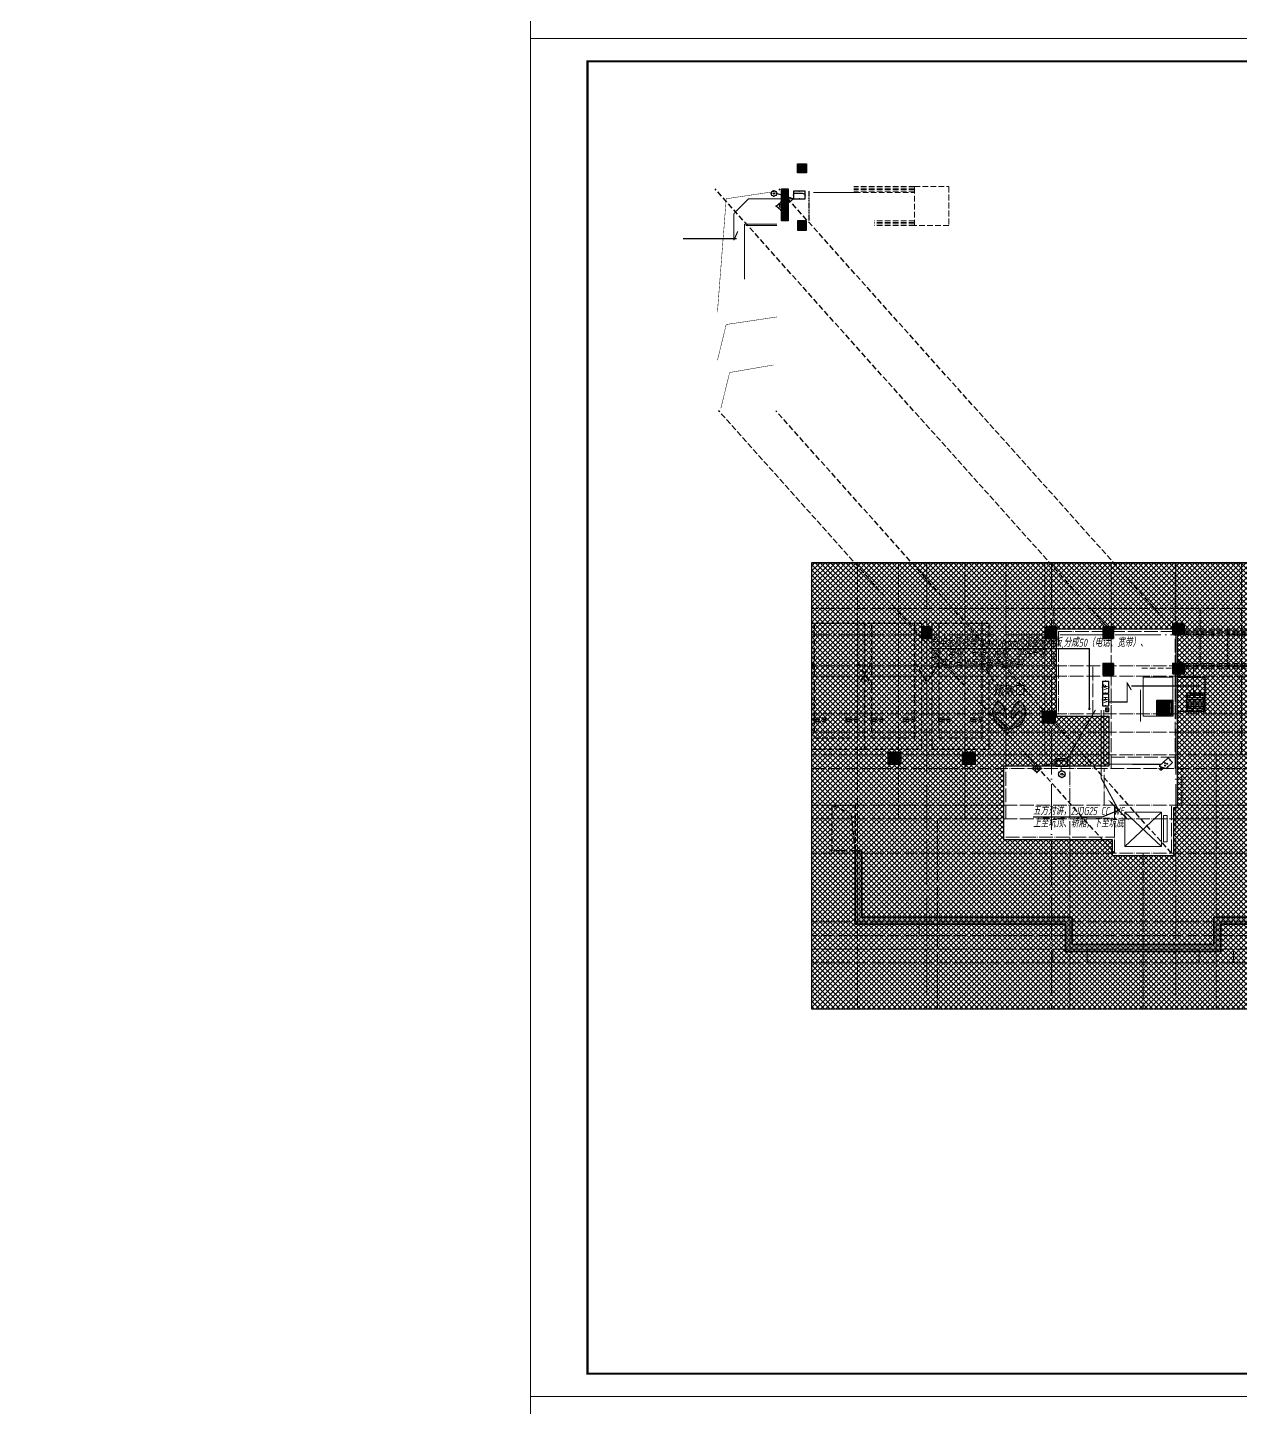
# Model space of a CAD drawing. Extents: x 2803505 to 5851001, y -1372902 to 24339.
# Drawn here: x 3220161 to 3273220, y -808529 to -748179 of the extents above; entities that cross this region are included whole.
import ezdxf
from ezdxf.enums import TextEntityAlignment as Align
from ezdxf.xclip import XClip

# ---------------------------------------------------------------- set-up
doc = ezdxf.new("R2010")
doc.units = 0
doc.header["$LTSCALE"] = 1000
doc.header["$MEASUREMENT"] = 0
doc.header["$XCLIPFRAME"] = 2
for name, pattern in [('#P_--_20B1_001_t3$0$DASH', [0.35, 0.25, -0.1]), ('__DASH', [0.35, 0.25, -0.1]), ('DASH', [0.35, 0.25, -0.1]), ('DOTE', [2.4200000000000004, 2, -0.2, 0.02, -0.2]), ('HIDDEN', [0.375, 0.25, -0.125])]:
    doc.linetypes.add(name, pattern=pattern)
doc.layers.get('0').update_dxf_attribs({"linetype": 'CONTINUOUS'})
for name, color, linetype in [('!!电气', 1, 'CONTINUOUS'), ('!校对', 2, 'CONTINUOUS'), ('0-R-风井', 2, 'CONTINUOUS'), ('0-R疏散口', 20, 'CONTINUOUS'), ('0-R集水坑', 191, 'CONTINUOUS'), ('DIM-照明', 7, 'CONTINUOUS'), ('EQUIP-安防', 3, 'CONTINUOUS'), ('EQUIP-电视', 3, 'CONTINUOUS'), ('HS-A-停车位（标准）', 9, 'CONTINUOUS'), ('LWIRE', 4, 'CONTINUOUS'), ('S-砼墙', 40, 'CONTINUOUS'), ('VPIPE-雨水', 4, 'DASH'), ('WIRE-安防', 4, 'CONTINUOUS'), ('人防集水坑', 11, 'CONTINUOUS'), ('审核', 1, 'CONTINUOUS'), ('电气', 6, 'CONTINUOUS'), ('疏散口', 20, 'CONTINUOUS')]:
    doc.layers.add(name, color=color, linetype=linetype)
for name, color, linetype, lineweight in [('3.5方案汇报，与郭总、侯月琴确定户型_t8$0$STAIR', 2, 'CONTINUOUS', 18), ('DOTE', 19, 'DOTE', 9), ('PUB_HATCH', 8, 'CONTINUOUS', 9), ('STAIR', 252, 'CONTINUOUS', 20), ('图框', 147, 'CONTINUOUS', 20), ('填充', 251, 'CONTINUOUS', 5), ('平面-看线', 252, 'CONTINUOUS', 15), ('排水', 252, 'CONTINUOUS', 20), ('砼柱', 2, 'CONTINUOUS', 35)]:
    doc.layers.add(name, color=color, linetype=linetype, lineweight=lineweight)
doc.styles.add('-宋体', font='', dxfattribs={"width": 0.8})
doc.styles.add('_TEL_DIM', font='SIMPLEX', dxfattribs={"width": 0.8, "height": 3.5, "bigfont": 'HZTXT'})
doc.styles.add('HZTXT', font='gbeitc.shx', dxfattribs={"width": 0.8, "height": 400, "bigfont": 'hztxt.shx'})
doc.styles.add('SM1', font='realsz.shx', dxfattribs={"width": 0.75, "bigfont": 'realhz.shx'})
doc.styles.get("Standard").update_dxf_attribs({"font": 'gbenor.shx', "bigfont": 'gbcbig.shx'})
doc.styles.get('-宋体').set_extended_font_data('SimSun')

# ---------------------------------------------------------------- blocks, each defined once
blk = doc.blocks.new('A$C1DD019F9')
at = {"layer": '疏散口'}
h = blk.add_hatch(color=256, dxfattribs=at)
edge = h.paths.add_edge_path()
edge.add_line((1657.837590239942, 3315.723901660649), (367.3306208625436, 2025.216944172512))
edge.add_arc((562.7390984487897, 1829.808464785995), 276.3493204781321, 134.999999736071, 315.0000450135555)
edge.add_line((758.1477304548025, 1634.400139819365), (1381.488251060247, 2257.740654682275))
edge.add_arc((-487.2515846193137, 1989.868379143272), 1887.841129295078, -24.12321173134552, 8.157426411511608, ccw=False)
edge.add_arc((-487.2518275084583, 1989.868449001487), 1887.841379523462, 303.5961554791981, 335.8767893464231, ccw=False)
edge.add_arc((1657.83757689014, 1657.627985069564), 1658.095916591085, 89.99999953869542, 228.4172749558772, ccw=False)
h = blk.add_hatch(color=256, dxfattribs=at)
edge = h.paths.add_edge_path()
edge.add_line((1657.837590239942, 3315.723901660649), (2948.344559617341, 2025.216944172512))
edge.add_arc((2752.936082031095, 1829.808464785995), 276.3493204781321, -135.00004501355562, 45.000000263928996, ccw=False)
edge.add_line((2557.527450025082, 1634.400139819365), (1934.186929419636, 2257.740654682275))
edge.add_arc((3802.926765099197, 1989.868379143272), 1887.841129295078, 171.8425735884883, 204.1232117313454)
edge.add_arc((3802.927007988342, 1989.868449001489), 1887.841379523464, 204.123210653577, 236.403844520802)
edge.add_arc((1657.837603589745, 1657.627985069564), 1658.095916591085, 311.5827250441228, 450.0000004613047)
for points in [[(1657.837590239942, 3315.723901660649), (367.3306208625437, 2025.216944172512, 1.000000395120669), (758.1477304548025, 1634.400139819365), (1381.488251060247, 2257.740654682275, -0.1417897514410627), (1235.721885070204, 1218.307265423704, -0.141789732410033), (557.3581269979476, 417.3751685111782, -0.6899650482418342), (1657.837590239942, 3315.723901660649)], [(1657.837590239942, 3315.723901660649), (2948.344559617341, 2025.216944172512, -1.000000395120669), (2557.527450025082, 1634.400139819365), (1934.186929419636, 2257.740654682275, 0.1417897514410627), (2079.953295409679, 1218.307265423704, 0.141789732410033), (2758.317053481937, 417.3751685111782, 0.6899650482418342), (1657.837590239942, 3315.723901660649)]]:
    blk.add_lwpolyline(points, format="xyb", close=True, dxfattribs=at)
blk = doc.blocks.new('A$C25A378E3')
at = {"layer": 'HS-A-停车位（标准）', "linetype": 'DASH'}
for p, q in [((299.9288666398497, 4280.200665866025), (299.9276344913524, 4120.200664976728)), ((299.9288666398497, 4280.200665866025), (799.9285807174165, 4280.00894703425)), ((799.9285807174165, 4280.00894703425), (799.9273485837039, 4120.008946264163)), ((1699.929113851395, 4280.193678615266), (1699.927881702897, 4120.19367778569)), ((1699.929113851395, 4280.193678615266), (2199.928827928961, 4280.001959843212)), ((2199.928827928961, 4280.001959843212), (2199.927595795365, 4120.001958953799)), ((299.9276344913524, 4120.200664976728), (799.9273485837039, 4120.008946264163)), ((299.9282505712472, 4200.200665451237), (799.9279646449722, 4200.00894667895)), ((1699.927881702897, 4120.19367778569), (2199.927595795365, 4120.001958953799)), ((1699.928497782676, 4200.193678200361), (2199.928211856517, 4200.001959428308)), ((300.0205537431175, 1700.046125917463), (-199.9740653929766, 2550.049336581258)), ((2200.020893819514, 1700.035927985562), (2700.026429273654, 2550.032717227354))]:
    blk.add_line(p, q, dxfattribs=at)
for points in [[(1.164153218269348e-10, 5499.999999999884), (2499.999999842257, 5499.971898506512), (2499.938176556607, -0.02810114610474557), (-0.06182328553404659, 3.472669050097466e-07)], [(299.9943796824664, 4999.996627852321), (2199.994379562442, 4999.975270717288), (2199.938176575466, -0.02472896687686443), (299.9381766954903, -0.003371831844560802)]]:
    blk.add_lwpolyline(points, close=True, dxfattribs=at)
blk = doc.blocks.new('TIY8O')
at = {"layer": '0-R集水坑', "linetype": 'DASH'}
h = blk.add_hatch(dxfattribs=at)
h.set_pattern_fill('LINE', color=191, scale=100, angle=-90.00000000000006, style=0)
h.set_pattern_definition([(270, (-235326.6603705898, -492619.8195465856), (95.25, -7.876661409549766e-14), [])])
h.paths.add_polyline_path([(251192.714674465, 63602.66983472076), (251192.7093475896, 62902.669904932), (250492.7095668054, 62902.67580823865), (250492.7161997986, 63602.67580820792)])
at = {"layer": '0-R集水坑', "color": 191, "elevation": 0.4327255357110903}
for points in [[(250442.7090580211, 62452.68549320343), (251942.7090579913, 62452.67601750753), (251942.7166385491, 63652.67601748332), (250442.7166385789, 63652.68549317922)], [(251242.7159861337, 63652.66910502905), (251242.7089670943, 62852.66910505909), (250442.7091281175, 62852.67624693047), (250442.7166384909, 63652.67624689624)]]:
    blk.add_lwpolyline(points, close=True, dxfattribs=at)
at = {"layer": '0-R集水坑', "color": 191, "linetype": 'DASH', "elevation": 0.4327255357110903}
blk.add_lwpolyline([(251192.714674465, 63602.66983472076), (251192.7093475896, 62902.669904932), (250492.7095668054, 62902.67580823865), (250492.7161997986, 63602.67580820792)], close=True, dxfattribs=at)
blk = doc.blocks.new('TYUIYOIUO')
at = {"layer": '0-R-风井', "linetype": '__DASH'}
for p, q in [((-329258.9879087605, 748268.0069659366), (-329259.1120323434, 750268.0069597738)), ((-329259.1120323434, 750268.0069597738), (-328259.1006104921, 750268.0069597737)), ((-329259.1120323434, 750268.0069597738), (-328259.1006104921, 750268.0069597737)), ((-328259.1006104921, 750268.0069597737), (-328259.1006104922, 748268.0209756795)), ((-328259.1006104922, 748268.0209756795), (-329258.9879087605, 748268.0069659366))]:
    blk.add_line(p, q, dxfattribs=at)
blk.add_lwpolyline([(-329259.1120323434, 750268.0069597738), (-328442.2297026583, 749907.4324793392), (-328259.1006104922, 748268.0209756795)], dxfattribs=at)
blk = doc.blocks.new('FSFSFASFSFESFSEF')
at = {"layer": '人防集水坑', "ltscale": 0.8}
h = blk.add_hatch(dxfattribs=at)
h.set_pattern_fill('GRATE', color=256, scale=75, style=0)
h.set_pattern_definition([(270, (-806039.3574039747, 23438904.07928268), (59.53125, -1.822618869043522e-14), []), (360, (-806039.3574039747, 23438904.07928268), (8.748522416193854e-14, 238.125), [])])
h.paths.add_polyline_path([(286466.5787021541, 761315.5335229017), (287066.5787021541, 761315.5335229017), (287066.5787021541, 760715.5335229017), (286466.5787021541, 760715.5335229017)])
at = {"layer": '人防集水坑'}
for points in [[(287116.5787021541, 760665.5335229017), (286416.5787021541, 760665.5335229017), (286416.5787021541, 761365.5335229017), (287116.5787021541, 761365.5335229017)], [(287066.5787021541, 760715.5335229017), (286466.5787021541, 760715.5335229017), (286466.5787021541, 761315.5335229017), (287066.5787021541, 761315.5335229017)]]:
    blk.add_lwpolyline(points, close=True, dxfattribs=at)
at = {"layer": '排水'}
blk.add_lwpolyline([(285816.5787021536, 760665.5335229018), (287116.5787021536, 760665.5335229018), (287116.5787021534, 762365.5335229018), (285816.5787021534, 762365.5335229018)], close=True, dxfattribs=at)
blk = doc.blocks.new('DFBFBFBGF')
at = {"layer": 'STAIR', "color": 252, "linetype": '#P_--_20B1_001_t3$0$DASH'}
for p, q in [((293136.325158803, 754230.1456084143), (287316.5787030022, 754230.1456084143)), ((293136.3251588031, 754160.1456084616), (287316.5787030022, 754160.1456084708)), ((293136.3251588029, 754100.1456084616), (287316.5787030022, 754100.1456084704)), ((293136.3251588018, 754030.1456084143), (287316.5787030022, 754030.1456084145)), ((288716.325158803, 753970.1456084145), (293136.3251588018, 753970.1456083918)), ((293136.3251588018, 754030.1456084143), (293136.325158803, 754230.1456084143)), ((293136.325158803, 752730.1456083826), (287316.5787030022, 752730.1456085002)), ((293136.3251588031, 752660.1456084299), (287316.5787030022, 752660.1456085349)), ((293136.3251588029, 752600.1456084299), (287316.5787030022, 752600.1456085352)), ((293136.3251588018, 752530.1456083826), (293136.325158803, 752730.1456083826)), ((293136.3251588018, 752530.1456083826), (287316.5787030022, 752530.1456085071))]:
    blk.add_line(p, q, dxfattribs=at)
blk.add_lwpolyline([(293136.325158803, 754230.1456084143), (294636.325158803, 754230.1456084143), (294636.325158803, 752530.1456083859), (293136.325158803, 752530.1456083859)], close=True, dxfattribs=at)
at = {"layer": '审核', "color": 252, "linetype": 'HIDDEN', "ltscale": 0.2}
blk.add_line((289519.4158324369, 752530.1456084601), (289519.4158324566, 754230.1456084143), dxfattribs=at)
blk = doc.blocks.new('A$C24B36177')
for points in [[(-146925.0000000014, -57549.99999965215), (-147375.0000000014, -57549.99999965215), (-147375.0000000014, -58049.99999965215), (-146925.0000000014, -58049.99999965215)], [(-141475.0000000014, -57549.99999965215), (-141925.0000000014, -57549.99999965215), (-141925.0000000014, -58049.99999965215), (-141475.0000000014, -58049.99999965215)], [(-138988.8284322531, -57549.99999965215), (-139438.8284322531, -57549.99999965215), (-139438.8284322531, -58049.99999965215), (-138988.8284322531, -58049.99999965215)], [(-135888.8284322531, -57399.99999965215), (-136388.8284322531, -57399.99999965215), (-136388.8284322531, -57849.99999965215), (-135888.8284322531, -57849.99999965215)], [(-138988.8284322531, -59145.63335224113), (-139438.8284322531, -59145.63335224113), (-139438.8284322531, -59645.63335224113), (-138988.8284322531, -59645.63335224113)], [(-135888.8284322531, -59145.63335224113), (-136388.8284322531, -59145.63335224113), (-136388.8284322531, -59595.63335224113), (-135888.8284322531, -59595.63335224113)], [(-142088.8284322531, -61745.63336003432), (-141538.8284322531, -61745.63336003432), (-141538.8284322531, -61245.63336003432), (-142088.8284322531, -61245.63336003432)], [(-148838.8284322531, -63545.63336003432), (-148288.8284322531, -63545.63336003432), (-148288.8284322531, -63045.63336003432), (-148838.8284322531, -63045.63336003432)], [(-145588.8284322531, -63545.63336003432), (-145038.8284322531, -63545.63336003432), (-145038.8284322531, -63045.63336003432), (-145588.8284322531, -63045.63336003432)]]:
    blk.add_hatch(color=252).paths.add_polyline_path(points)
at = {"layer": '砼柱', "color": 252, "lineweight": 35}
for points in [[(-146925.0000000014, -57549.99999965215), (-147375.0000000014, -57549.99999965215), (-147375.0000000014, -58049.99999965215), (-146925.0000000014, -58049.99999965215)], [(-141475.0000000014, -57549.99999965215), (-141925.0000000014, -57549.99999965215), (-141925.0000000014, -58049.99999965215), (-141475.0000000014, -58049.99999965215)], [(-138988.8284322531, -57549.99999965215), (-139438.8284322531, -57549.99999965215), (-139438.8284322531, -58049.99999965215), (-138988.8284322531, -58049.99999965215)], [(-135888.8284322531, -57399.99999965215), (-136388.8284322531, -57399.99999965215), (-136388.8284322531, -57849.99999965215), (-135888.8284322531, -57849.99999965215)], [(-138988.8284322531, -59145.63335224113), (-139438.8284322531, -59145.63335224113), (-139438.8284322531, -59645.63335224113), (-138988.8284322531, -59645.63335224113)], [(-135888.8284322531, -59145.63335224113), (-136388.8284322531, -59145.63335224113), (-136388.8284322531, -59595.63335224113), (-135888.8284322531, -59595.63335224113)], [(-142088.8284322531, -61745.63336003432), (-141538.8284322531, -61745.63336003432), (-141538.8284322531, -61245.63336003432), (-142088.8284322531, -61245.63336003432)], [(-148838.8284322531, -63545.63336003432), (-148288.8284322531, -63545.63336003432), (-148288.8284322531, -63045.63336003432), (-148838.8284322531, -63045.63336003432)], [(-145588.8284322531, -63545.63336003432), (-145038.8284322531, -63545.63336003432), (-145038.8284322531, -63045.63336003432), (-145588.8284322531, -63045.63336003432)]]:
    blk.add_lwpolyline(points, close=True, dxfattribs=at)
blk = doc.blocks.new('A$C74D73064')
at = {"layer": 'S-砼墙', "linetype": 'ByBlock'}
h = blk.add_hatch(color=252, dxfattribs=at)
h.dxf.hatch_style = 1
h.paths.add_polyline_path([(116.2439669719897, 21173.62319013057), (-183.7560330280103, 21173.62319084839), (-183.7560497785453, 14173.63063578436), (-9483.793333602254, 14173.63054489461), (-9483.793333053589, 12973.63054073206), (-15683.79333130666, 12973.63053992204), (-15683.79333130654, 14173.63054486224), (-34483.79333185626, 14173.63053627219), (-34483.79333185114, 12973.63053992204), (-40683.79332969687, 12973.63054073206), (-40683.79332969664, 14173.63054471742), (-49883.79333124612, 14173.63054471742), (-49883.79333124601, 17073.63054077222), (-50183.79333124601, 17073.63054077222), (-50183.79333124612, 13873.63054471742), (-40983.79332969664, 13873.63054471742), (-40983.79332969687, 12673.63054077141), (-34183.79333184985, 12673.6305398827), (-34183.79333185498, 13873.63053640933), (-15983.79333130654, 13873.63054472511), (-15983.79333130666, 12673.6305398827), (-9183.793332916452, 12673.63054077141), (-9183.793333465117, 13873.63054503174), (116.2439495035214, 13873.63063592149)])
at = {"layer": '填充'}
h = blk.add_hatch(dxfattribs=at)
h.set_pattern_fill('ANSI37', color=252, scale=100, style=0)
h.set_pattern_definition([(45, (953418.0689988486, -464688.2486653434), (-112.2532015133644, 112.2532015133644), []), (135, (953418.0689988486, -464688.2486653434), (-112.2532015133644, -112.2532015133644), [])])
h.paths.add_polyline_path([(-52083.8042565519, 29673.63306600228), (1916.182610989315, 29673.63306600228), (1916.182610989315, 10173.63306717912), (-52083.8042565519, 10173.63306717912)])
h.paths.add_polyline_path([(-11083.74449147959, 26773.63476965984), (-11083.6912403265, 26773.57648456504), (-8783.494346726686, 26773.58785209735), (-8783.541175148915, 22973.64755439037), (-11083.74380220973, 22973.63067205681), (-11083.74432452547, 20773.90513350873), (-6483.936796479975, 20773.90367310331), (-6483.949477702496, 17573.8891423319), (-11233.75562675064, 17573.88914349547), (-11233.74334123172, 16873.63447377633), (-13933.75744213234, 16873.63447372487), (-13933.75760567561, 18973.65223021363), (-14083.75512862846, 18973.58447738446), (-14083.75382049417, 21373.59925963939), (-14083.74705618818, 21373.7135991673), (-14083.75400239287, 26773.63143626088)], flags=16)
h.paths.add_polyline_path([(-39083.81565275008, 26773.65008661814), (-39083.86890390317, 26773.59180152335), (-41384.06579750299, 26773.60316905566), (-41384.01896908076, 22973.66287134867), (-39083.81634201994, 22973.64598901512), (-39083.81581970421, 20773.92045046703), (-43683.6233477497, 20773.91899006162), (-43683.61066652718, 17573.90445929021), (-38933.80451747903, 17573.90446045378), (-38933.81680299796, 16873.64979073463), (-36233.80270209734, 16873.64979068318), (-36233.80253855407, 18973.66754717194), (-36083.80501560122, 18973.59979434276), (-36083.80632373551, 21373.6145765977), (-36083.8130880415, 21373.7289161256), (-36083.8061418368, 26773.64675321919)], flags=16)
at = {"color": 252}
for points in [[(-52083.8042565519, 29673.63306600228), (1916.182610989315, 29673.63306600228), (1916.182610989315, 10173.63306717912), (-52083.8042565519, 10173.63306717912)], [(-39083.81565275008, 26773.65008661814), (-39083.86890390317, 26773.59180152335), (-41384.06579750299, 26773.60316905566), (-41384.01896908076, 22973.66287134867), (-39083.81634201994, 22973.64598901512), (-39083.81581970421, 20773.92045046703), (-43683.6233477497, 20773.91899006162), (-43683.61066652718, 17573.90445929021), (-38933.80451747903, 17573.90446045378), (-38933.81680299796, 16873.64979073463), (-36233.80270209734, 16873.64979068318), (-36233.80253855407, 18973.66754717194), (-36083.80501560122, 18973.59979434276), (-36083.80632373551, 21373.6145765977), (-36083.8130880415, 21373.7289161256), (-36083.8061418368, 26773.64675321919)]]:
    blk.add_lwpolyline(points, close=True, dxfattribs=at)
at = {"layer": '3.5方案汇报，与郭总、侯月琴确定户型_t8$0$STAIR', "color": 252}
for p, q in [((-36783.80270167149, 18773.63778403506), (-38383.80270167196, 17273.63778403646)), ((-38383.80270167196, 18773.63778403506), (-36783.80270167149, 17273.63778403646))]:
    blk.add_line(p, q, dxfattribs=at)
for points in [[(-38383.80270167196, 17273.63778403646), (-38383.80270167196, 18773.63778403506), (-36783.80270167149, 18773.63778403506), (-36783.80270167149, 17273.63778403646)], [(-36683.80270168104, 17473.63778415194), (-36683.80270168104, 18623.63778415241), (-36533.80270167824, 18623.63778415241), (-36533.80270167824, 17473.63778415194)]]:
    blk.add_lwpolyline(points, close=True, dxfattribs=at)
at = {"layer": 'DOTE', "color": 252}
for p, q in [((-47044.96489887079, 93136.92275867716), (-47044.96489887079, 8148.87607650971)), ((-41594.96489887079, 93136.92275867716), (-41594.96489887079, 8148.87607650971)), ((-36144.96489887056, 93136.92275867716), (-36144.96489887056, 8148.87607650971)), ((196116.043700602, 26519.29986870533), (-86385.24772744626, 26519.29986870522))]:
    blk.add_line(p, q, dxfattribs=at)
at = {"layer": 'DOTE', "color": 252, "linetype": 'DOTE', "ltscale": 0.3}
for p, q in [((-41283.7908923194, 26673.90195027459), (-41284.07226362044, 23073.63609913003)), ((-41283.78804824897, 26673.89948944852), (-38983.80329407274, 26673.89948944876)), ((-38983.96692679939, 26673.91279368429), (-36183.96692247968, 26673.91279368417)), ((-38983.96426578402, 21173.63297298539), (-36183.96373678977, 21173.63501462399)), ((-43583.60904836282, 17673.6404758913), (-38833.8032974177, 17673.64048973739))]:
    blk.add_line(p, q, dxfattribs=at)
at = {"layer": 'S-砼墙', "color": 252, "lineweight": 35}
blk.add_lwpolyline([(116.2439669719897, 21173.62319013057), (-183.7560330280103, 21173.62319084839), (-183.7560497785453, 14173.63063578436), (-9483.793333602254, 14173.63054489461), (-9483.793333053589, 12973.63054073206), (-15683.79333130666, 12973.63053992204), (-15683.79333130654, 14173.63054486224), (-34483.79333185626, 14173.63053627219), (-34483.79333185114, 12973.63053992204), (-40683.79332969687, 12973.63054073206), (-40683.79332969664, 14173.63054471742), (-49883.79333124612, 14173.63054471742), (-49883.79333124601, 17073.63054077222), (-50183.79333124601, 17073.63054077222), (-50183.79333124612, 13873.63054471742), (-40983.79332969664, 13873.63054471742), (-40983.79332969687, 12673.63054077141), (-34183.79333184985, 12673.6305398827), (-34183.79333185498, 13873.63053640933), (-15983.79333130654, 13873.63054472511), (-15983.79333130666, 12673.6305398827), (-9183.793332916452, 12673.63054077141), (-9183.793333465117, 13873.63054503174), (116.2439495035214, 13873.63063592149)], close=True, dxfattribs=at)
at = {"layer": 'STAIR', "color": 252, "linetype": '#P_--_20B1_001_t3$0$DASH'}
blk.add_line((-37633.79907553317, 25073.63674580667), (-36283.80270154797, 25073.63674533356), dxfattribs=at)
at = {"layer": 'STAIR', "color": 252}
blk.add_lwpolyline([(-37693.8037200293, 24115.17272325291), (-37693.81137009291, 22733.63719977078)], dxfattribs=at)
at = {"layer": '填充', "color": 252}
for points in [[(-52083.8042565519, 29673.63306600228), (1916.182610989315, 29673.63306600228), (1916.182610989315, 10173.63306717912), (-52083.8042565519, 10173.63306717912)], [(-39083.81565275008, 26773.65008661814), (-39083.86890390317, 26773.59180152335), (-41384.06579750299, 26773.60316905566), (-41384.01896908076, 22973.66287134867), (-39083.81634201994, 22973.64598901512), (-39083.81581970421, 20773.92045046703), (-43683.6233477497, 20773.91899006162), (-43683.61066652718, 17573.90445929021), (-38933.80451747903, 17573.90446045378), (-38933.81680299796, 16873.64979073463), (-36233.80270209734, 16873.64979068318), (-36233.80253855407, 18973.66754717194), (-36083.80501560122, 18973.59979434276), (-36083.80632373551, 21373.6145765977), (-36083.8130880415, 21373.7289161256), (-36083.8061418368, 26773.64675321919)]]:
    blk.add_lwpolyline(points, close=True, dxfattribs=at)
at = {"color": 252}
for name, p in [('A$C24B36177', (100104.7992927883, 84419.25646130543)), ('DFBFBFBGF', (-323400.3848448391, -727456.498855195)), ('FSFSFASFSFESFSEF', (-323400.3814041421, -737691.8957310847))]:
    blk.add_blockref(name, p, dxfattribs=at)
at = {"layer": '0-R疏散口', "color": 252, "xscale": -0.4305656706515025, "yscale": 0.4305656706515025, "zscale": 0.4305656706515025, "rotation": 181.4259203059818}
blk.add_blockref('A$C1DD019F9', (-44184.43697331846, 23809.04406353913), dxfattribs=at)
at = {"layer": '0-R集水坑', "color": 252, "xscale": -1, "rotation": 270}
blk.add_blockref('TIY8O', (-98536.51616584952, -227269.0751932409, -0.4327255357110903), dxfattribs=at)
at = {"layer": 'HS-A-停车位（标准）', "color": 252}
blk.add_blockref('TYUIYOIUO', (278075.2999756152, -731194.3965097175), dxfattribs=at)
at = {"layer": 'HS-A-停车位（标准）', "color": 252, "linetype": 'DASH', "xscale": -1, "rotation": 179.9993559612105}
for p in [(-52269.90307558491, 27019.29986835935), (-49769.90307558479, 27019.29986835935), (-46819.90307558491, 27019.29986835935)]:
    blk.add_blockref('A$C25A378E3', p, dxfattribs=at)
at = {"layer": '0-R疏散口', "color": 252, "style": '-宋体', "width": 0.75}
blk.add_text('疏散口', height=450, dxfattribs=at).set_placement((-44108.35465147963, 23877.91403834289))
blk = doc.blocks.new('HFHFTHFD')
at = {"layer": 'DOTE', "linetype": 'DOTE', "ltscale": 0.3}
for p, q in [((420616.5787028493, 612948.8100463543), (420616.5787028495, 593448.8100475312)), ((422416.5787019647, 601748.8100391305), (422416.5787019647, 612948.8100463543)), ((425316.5787020741, 601748.8100473222), (425316.5787020741, 612948.8100463543)), ((427116.5787021646, 601748.8100473222), (427116.5787027501, 612948.8100463543)), ((428816.5787016117, 604548.8100388076), (428816.5787015849, 612948.8100463543)), ((431716.5787021924, 603949.0803065526), (431716.5787021923, 612948.8100463543)), ((434516.5787031293, 603949.0803065526), (434516.5787031293, 612948.8100463543)), ((437416.57870371, 604548.8100388076), (437416.5787037368, 612948.8100463543)), ((439116.5787031571, 601748.8100473222), (439116.5787025715, 612948.8100463543)), ((440916.5787032476, 601748.8100473222), (440916.5787032476, 612948.8100463543)), ((443816.578703357, 601748.8100391305), (443816.5787033571, 612948.8100463543)), ((445616.5787024723, 612948.8100463543), (445616.5787024723, 593448.8100475312)), ((447416.5787015875, 601748.8100391305), (447416.5787015874, 612948.8100463543)), ((450316.5787016969, 601748.8100473222), (450316.5787016969, 612948.8100463543)), ((452116.5787017875, 601748.8100473222), (452116.578702373, 612948.8100463543)), ((453816.5787012345, 604548.8100388076), (453816.5787012078, 612948.8100463543)), ((456716.5787018152, 603949.0803065526), (456716.5787018152, 612948.8100463543)), ((459516.5787027521, 603949.0803065526), (459516.5787027522, 612948.8100463543)), ((462416.5787033328, 604548.8100388076), (462416.5787033596, 612948.8100463543)), ((464116.57870278, 601748.8100473222), (464116.5787021944, 612948.8100463543)), ((465916.5787028704, 601748.8100473222), (465916.5787028704, 612948.8100463543)), ((468816.5787029798, 601748.8100391305), (468816.5787029798, 612948.8100463543)), ((470616.5787020952, 612948.8100463543), (470616.5787020951, 593448.8100475312)), ((472616.5787020951, 610948.8100463543), (418616.5787028495, 610948.8100463543)), ((429216.5787418562, 608448.8079394411), (429216.5792071599, 610948.8075475836)), ((435616.5800621139, 608448.8079394314), (435616.5805274176, 610948.8075475739)), ((455616.5773428306, 608448.8079394314), (455616.5768775269, 610948.8075475739)), ((462016.5786630883, 608448.8079394411), (462016.5781977847, 610948.8075475836)), ((472616.5787020951, 608448.8100463543), (418616.5787028495, 608448.8100463543)), ((430916.5787021924, 606348.8100465569), (430916.5787021922, 608448.8100463543)), ((435316.5787031294, 606348.8100465569), (435316.5787031293, 608448.8100463543)), ((472616.5787020951, 607998.8100463543), (418616.5787028495, 607998.8100463543)), ((455916.5787018151, 606348.8100465569), (455916.5787018152, 607998.8100463542)), ((460316.5787027521, 606348.8100465569), (460316.5787027522, 607998.8100463542)), ((472616.5787020951, 606348.8100465569), (418616.5787028495, 606348.8100465569)), ((472616.5787020951, 605548.8100406288), (418616.5787028495, 605548.8100406289)), ((472616.5787020951, 604548.8100471114), (418616.5787028495, 604548.8100471116)), ((429916.7956125877, 604548.8100471115), (429916.5572264311, 593448.8100475312)), ((436316.361792734, 604548.8100471115), (436316.6001788905, 593448.8100475312)), ((454916.7956122105, 604548.8100471115), (454916.5572260541, 593448.8100475312)), ((461316.3617923568, 604548.8100471115), (461316.6001785134, 593448.8100475312)), ((418616.5787028495, 603949.0803176122), (472616.5787020951, 603949.0802720234)), ((431416.5779594908, 602348.8100463725), (431416.5779592263, 603948.8100463734)), ((434816.5794645891, 602348.8100463725), (434816.5794648536, 603948.8100463734)), ((456416.5779403554, 602348.8100463725), (456416.5779400909, 603948.8100463734)), ((459816.5794454537, 602348.8100463725), (459816.5794457182, 603948.8100463734)), ((472616.5787020951, 602348.8100463724), (418616.5787028495, 602348.8100463726)), ((431866.5787074884, 600248.8100463784), (431866.5787075731, 602348.8100463543)), ((434366.5786978334, 600248.8100463304), (434366.5786977486, 602348.8100463543)), ((456866.5787071111, 600248.8100463304), (456866.5787071959, 602348.8100463543)), ((459366.5786974561, 600248.8100463784), (459366.5786973714, 602348.8100463543)), ((472616.5787020951, 601748.8100473221), (418616.5787028495, 601748.8100473222)), ((424116.5787026776, 601748.8100392178), (424116.5787026776, 593448.8100475312)), ((442116.5787120232, 601748.8100392178), (442116.5787120232, 593448.8100475312)), ((449116.5786929213, 601748.8100392178), (449116.5786929213, 593448.8100475312)), ((467116.5787022669, 601748.8100392178), (467116.5787022669, 593448.8100475312)), ((472616.5787020951, 600248.810045596), (418616.5787028495, 600248.8100466327)), ((433116.5787096269, 600248.8100463543), (433116.5787096269, 593448.8100475312)), ((458116.5786953176, 600248.8100463543), (458116.5786953176, 593448.8100475312)), ((472616.5787020951, 597248.8100389724), (418616.5787028495, 597248.8100389724)), ((423316.5787026776, 597248.8100389725), (423316.5787026776, 596648.8100389723)), ((442916.5787231674, 597248.8100389725), (442916.5787231674, 596648.8100389723)), ((448316.5786817771, 597248.8100389725), (448316.5786817771, 596648.8100389723)), ((467916.5787022669, 597248.8100389725), (467916.578702267, 596648.8100389723)), ((472616.5787020951, 596648.8100389723), (418616.5787028495, 596648.8100389723)), ((472616.5787020951, 596048.810047531), (418616.5787028495, 596048.810047531)), ((429166.6130644571, 596048.8100475312), (429166.6001787189, 595448.8100475312)), ((430666.5829980801, 596048.8100475312), (430666.5958838182, 595448.8100475312)), ((435566.574427765, 596048.8100475312), (435566.5615420268, 595448.8100475312)), ((437066.544361388, 596048.8100475312), (437066.5572471261, 595448.8100475312)), ((454166.6130435566, 596048.8100475312), (454166.6001578184, 595448.8100475312)), ((455666.5829771796, 596048.8100475312), (455666.5958629177, 595448.8100475312)), ((460566.5744068645, 596048.8100475312), (460566.5615211263, 595448.8100475312)), ((462066.5443404875, 596048.8100475312), (462066.5572262256, 595448.8100475312)), ((472616.5787020951, 595448.810047531), (418616.5787028495, 595448.8100475312))]:
    blk.add_line(p, q, dxfattribs=at)
blk = doc.blocks.new('A$C110D7C8B')
h = blk.add_hatch()
h.set_pattern_fill('ANSI32', color=252, scale=7, angle=135)
h.set_pattern_definition([(180, (-705542.5179923946, -984740.2321152245), (-3.552713678800501e-15, -33.33750000000001), []), (180, (-705553.6304971946, -984729.1196104245), (-3.552713678800501e-15, -33.33750000000001), [])])
h.paths.add_polyline_path([(50, -1350.000000041677), (250.0000000000582, -1350.000000041677), (249.9999999999418, -50), (50, -50)])
at = {"color": 252}
for points in [[(0, 0), (300, 0), (300, -1400.000000041677), (0, -1400.000000041677)], [(50, -50), (250, -50), (250, -1350.000000041677), (50, -1350.000000041677)]]:
    blk.add_lwpolyline(points, close=True, dxfattribs=at)
blk = doc.blocks.new('A$C028C60F5')
at = {"color": 252}
blk.add_lwpolyline([(400.0000000717118, -1.851003617048264e-07), (0, 0), (-1.851003617048264e-07, -400.0000001632143), (399.9999998866115, -400.0000003483146)], close=True, dxfattribs=at)
at = {"layer": 'PUB_HATCH', "color": 252}
blk.add_solid([(-1.851003617048264e-07, -400.0000001632143), (399.9999998866115, -400.0000003483146), (0, 0), (400.0000000717118, -1.851003617048264e-07)], dxfattribs=at)
blk = doc.blocks.new('A$C28781836')
at = {"color": 252, "const_width": 20}
for points in [[(-10119.74675783236, -5500.243901853333), (-9734.167879659159, -530.5246518856147), (-7519.74645551201, -200.2097836569883)], [(-10119.74482251349, -7600.249561245553), (-9734.163560814166, -6030.524345523096), (-7519.742136667017, -5700.209477294469)], [(-9969.746456323192, -9700.245550757623), (-9584.167872510036, -8130.523613388767), (-7669.746456337685, -7800.20874516014)]]:
    blk.add_lwpolyline(points, dxfattribs=at)
at = {"layer": 'STAIR', "color": 252, "linetype": '#P_--_20B1_001_t3$0$DASH'}
for p, q in [((-1500, 0), (-4152.000000014203, 1.047737896442413e-09)), ((-1499.999999999884, -69.99999995273538), (-4152.000000013737, -69.75341075321194)), ((-1500.000000000116, -129.9999999527354), (-4152.000000013388, -129.7534107532119)), ((-1500.000000001164, -200), (-4152.000000012922, -199.9999999989523)), ((-4111.199999980512, -260.0000000090804), (-1500.000000001164, -260.0000000224682)), ((-1500, -1500.000000031665), (-3267.999999990105, -1499.999999998952)), ((-1499.999999999884, -1569.9999999844), (-3267.999999989639, -1569.754457053379)), ((-1500.000000000116, -1629.9999999844), (-3267.999999989115, -1629.754457012867)), ((-1500.000000001164, -1700.000000031665), (-3267.999999989115, -1699.754457054427))]:
    blk.add_line(p, q, dxfattribs=at)
at = {"layer": 'STAIR', "color": 252}
for p, q in [((-5920, -259.9999999997672), (-4111.19999998057, -260.0000000090804)), ((-8869.74283019395, -1700.246588996262), (-7519.746456208813, -1700.246589469374))]:
    blk.add_line(p, q, dxfattribs=at)
at = {"layer": 'STAIR', "color": 252, "linetype": '#P_--_20B1_001_t3$0$DASH'}
blk.add_lwpolyline([(-1500, 0), (0, 0), (0, -1700.000000028405), (-1500, -1700.000000028405)], close=True, dxfattribs=at)
at = {"layer": 'STAIR', "color": 252}
blk.add_lwpolyline([(-7519.746456187801, -1640.246589469374), (-8929.755123912648, -1640.246588975191), (-8929.755124753749, -4040.246135032154)], dxfattribs=at)
at = {"layer": '审核', "color": 252, "linetype": 'HIDDEN', "ltscale": 0.2}
blk.add_line((-6119.755594726943, -200.1547837678809), (-6119.682242507813, -1500.172692473629), dxfattribs=at)
at = {"layer": '平面-看线', "color": 252}
for p, q in [((-1500.000000001164, -200), (-1500, 0)), ((-1500.000000001164, -1700.000000031665), (-1500, -1500.000000031665))]:
    blk.add_line(p, q, dxfattribs=at)
at = {"color": 252, "xscale": -1}
blk.add_blockref('A$C028C60F5', (-6219.744254106772, 999.753149292781), dxfattribs=at)
at = {"color": 252}
for name, p in [('A$C110D7C8B', (-7319.746456009045, -100.2399003441678)), ('A$C028C60F5', (-6619.744458064088, -1500.248004525783))]:
    blk.add_blockref(name, p, dxfattribs=at)
blk = doc.blocks.new('A$C7F3A17C0')
at = {"color": 251, "linetype": '__DASH', "true_color": 0x636466}
for p, q in [((22902.27094201744, 33464.56624208507), (5579.640258559957, 52818.60173579375)), ((25702.27094089426, 33464.56624208507), (8379.640257436782, 52818.60173579375)), ((23052.27163664997, 23764.56650227751), (5729.640953192487, 43118.60199598619)), ((25552.46730292588, 23764.56650227751), (8229.836619468406, 43118.60199598619))]:
    blk.add_line(p, q, dxfattribs=at)
at = {"layer": 'VPIPE-雨水'}
blk.add_circle((25902.11615442485, 32164.55323198927), 55, dxfattribs=at)
for name, p in [('A$C28781836', (15799.38740952499, 52918.84754674346)), ('HFHFTHFD', (-408814.1128116697, -576484.2435578944))]:
    blk.add_blockref(name, p)
ref = blk.add_blockref('A$C74D73064', (61886.2688948838, 6790.932014730526))
XClip(ref).set_block_clipping_path([(-52083.80424523528, 10173.634474907187), (1916.182622306107, 29673.634473730403)])
blk = doc.blocks.new('$TelecSys$00000079')
for p, q in [((0.7000000000007276, 0.7000000000007276), (0, 0)), ((0.1041666666678793, 0.1041666666660603), (0.1041666666678793, 0.1041666666660603)), ((-0.1041666666678793, -0.1041666666660603), (-0.1041666666678793, -0.1041666666660603))]:
    blk.add_line(p, q)
at = {"const_width": 0.1425}
blk.add_lwpolyline([(-0.07125000000087311, 0, 1), (0.07125000000087311, 0, 1)], format="xyb", close=True, dxfattribs=at)
blk.add_solid([(0.6300000000010186, 0.7700000000004366), (0.7700000000004366, 0.6299999999991996), (1.150000000001455, 1.149999999999636)])
at = {"width": 0.8, "flags": 9}
blk.add_attdef('A', (0, 0), '', height=2e-05, dxfattribs=at)
blk = doc.blocks.new('$TelecSys$00000080')
for p, q in [((-0.7000000000007276, -0.7000000000007276), (0, 0)), ((0.1041666666678793, 0.1041666666660603), (0.1041666666678793, 0.1041666666660603)), ((-0.1041666666678793, -0.1041666666660603), (-0.1041666666678793, -0.1041666666660603))]:
    blk.add_line(p, q)
at = {"const_width": 0.1425}
blk.add_lwpolyline([(0.07125000000087311, 0, 1), (-0.07125000000087311, 0, 1)], format="xyb", close=True, dxfattribs=at)
blk.add_solid([(-0.6300000000010186, -0.7700000000004366), (-0.7700000000004366, -0.6299999999991996), (-1.150000000001455, -1.149999999999636)])
at = {"width": 0.8, "flags": 9}
blk.add_attdef('A', (0, 0), '', height=2e-05, rotation=180, dxfattribs=at)
blk = doc.blocks.new('$equip$00001465')
for p, q in [((-0.75, 0.1000000000003638), (-0.4571428571434808, 0.1000000000003638)), ((-0.75, -0.1000000000003638), (-0.75, 0.1000000000003638)), ((-0.5999999999985448, 0.3500000000003638), (-0.2000000000007276, -0.3500000000003638)), ((-0.5999999999985448, 0.3500000000003638), (0.75, 0.3500000000003638)), ((0.75, 0.3500000000003638), (0.75, -0.3500000000003638)), ((-0.75, -0.1000000000003638), (-0.3428571428557916, -0.1000000000003638)), ((0.75, -0.3500000000003638), (-0.2000000000007276, -0.3500000000003638))]:
    blk.add_line(p, q)
for centre in [(-0.0499999999992724, -0.0499999999992724), (0.09999999999854481, 0.1499999999996362), (0.25, -0.0499999999992724)]:
    blk.add_circle(centre, 0.05)
for p in [(-0.75, 0), (0.0750000000007276, 0.3500000000003638), (0.75, 0), (0.0750000000007276, -0.3500000000003638)]:
    blk.add_point(p)
for points in [[(-0.0499999999992724, 0), (-0.0499999999992724, 0), (-0.0750000000007276, -0.006698729810523218), (-0.02500000000145519, -0.006698729810523218)], [(0.05669872981161461, 0.1749999999992724), (0.143301270189113, 0.1749999999992724), (0.0499999999992724, 0.1499999999996362), (0.1500000000014552, 0.1499999999996362)], [(0.05669872981161461, 0.125), (0.143301270189113, 0.125), (0.0499999999992724, 0.1499999999996362), (0.1500000000014552, 0.1499999999996362)], [(0.0750000000007276, 0.1933012701883854), (0.125, 0.1933012701883854), (0.05669872981161461, 0.1749999999992724), (0.143301270189113, 0.1749999999992724)], [(0.0750000000007276, 0.106698729810887), (0.125, 0.106698729810887), (0.05669872981161461, 0.125), (0.143301270189113, 0.125)], [(0.09999999999854481, 0.2000000000007276), (0.09999999999854481, 0.2000000000007276), (0.0750000000007276, 0.1933012701883854), (0.125, 0.1933012701883854)], [(0.09999999999854481, 0.1000000000003638), (0.09999999999854481, 0.1000000000003638), (0.0750000000007276, 0.106698729810887), (0.125, 0.106698729810887)], [(0.25, 0), (0.25, 0), (0.2249999999985448, -0.006698729810523218), (0.2750000000014552, -0.006698729810523218)], [(-0.09330127018984058, -0.0249999999996362), (-0.006698729812342208, -0.0249999999996362), (-0.09999999999854481, -0.0499999999992724), (0, -0.0499999999992724)], [(-0.09330127018984058, -0.0750000000007276), (-0.006698729812342208, -0.0750000000007276), (-0.09999999999854481, -0.0499999999992724), (0, -0.0499999999992724)], [(-0.0750000000007276, -0.006698729810523218), (-0.02500000000145519, -0.006698729810523218), (-0.09330127018984058, -0.0249999999996362), (-0.006698729812342208, -0.0249999999996362)], [(-0.0750000000007276, -0.09330127018984058), (-0.02500000000145519, -0.09330127018984058), (-0.09330127018984058, -0.0750000000007276), (-0.006698729812342208, -0.0750000000007276)], [(-0.0499999999992724, -0.1000000000003638), (-0.0499999999992724, -0.1000000000003638), (-0.0750000000007276, -0.09330127018984058), (-0.02500000000145519, -0.09330127018984058)], [(0.2066987298094318, -0.0249999999996362), (0.2933012701905682, -0.0249999999996362), (0.2000000000007276, -0.0499999999992724), (0.2999999999992724, -0.0499999999992724)], [(0.2066987298094318, -0.0750000000007276), (0.2933012701905682, -0.0750000000007276), (0.2000000000007276, -0.0499999999992724), (0.2999999999992724, -0.0499999999992724)], [(0.2249999999985448, -0.006698729810523218), (0.2750000000014552, -0.006698729810523218), (0.2066987298094318, -0.0249999999996362), (0.2933012701905682, -0.0249999999996362)], [(0.2249999999985448, -0.09330127018984058), (0.2750000000014552, -0.09330127018984058), (0.2066987298094318, -0.0750000000007276), (0.2933012701905682, -0.0750000000007276)], [(0.25, -0.1000000000003638), (0.25, -0.1000000000003638), (0.2249999999985448, -0.09330127018984058), (0.2750000000014552, -0.09330127018984058)]]:
    blk.add_solid(points)
at = {"flags": 9}
blk.add_attdef('A', (-0.0158493649068987, -0.01584936490507971), '', height=2e-05, dxfattribs=at)
blk = doc.blocks.new('A$C04F44ECC')
at = {"layer": '!!电气'}
for p, q in [((0, 0), (-300, 0)), ((-300, 0), (-300, -300)), ((-250, -200), (-250, 0)), ((0, 0), (-223.3450037743896, -26.92685067094862)), ((-50, 0), (-50, -200)), ((0, -300), (0, 0)), ((-223.3450037743896, -26.92685067094862), (-300, -300)), ((-300, -300), (0, -300)), ((-50, -200), (-250, -200))]:
    blk.add_line(p, q, dxfattribs=at)
blk = doc.blocks.new('$equip$00001801')
for p, q in [((-0.6500000000014552, 0.7000000000007276), (-0.6500000000014552, 0)), ((0.6500000000014552, 0.7000000000007276), (-0.6500000000014552, 0.7000000000007276)), ((-0.6500000000014552, 0), (0.6500000000014552, 0)), ((0.6500000000014552, 0.7000000000007276), (0.6500000000014552, 0))]:
    blk.add_line(p, q)
for p in [(-0.6500000000014552, 0.3500000000003638), (0, 0.7000000000007276), (0, 0), (0.6500000000014552, 0.3500000000003638)]:
    blk.add_point(p)
at = {"color": 7, "style": '_TEL_DIM'}
blk.add_attdef('$TEXT$', text='', height=0.4, dxfattribs=at).set_placement((0, 0.3500000000003638), align=Align.MIDDLE_CENTER)
at = {"color": 7, "style": '_TEL_DIM', "flags": 1}
blk.add_attdef('A', text='', height=2e-05, dxfattribs=at).set_placement((0, 0), align=Align.MIDDLE_CENTER)
blk = doc.blocks.new('$equip$00001800')
for p, q in [((-0.6500000000014552, 0.7000000000007276), (-0.6500000000014552, 0)), ((0.6500000000014552, 0.7000000000007276), (-0.6500000000014552, 0.7000000000007276)), ((-0.6500000000014552, 0), (0.6500000000014552, 0)), ((0.6500000000014552, 0.7000000000007276), (0.6500000000014552, 0))]:
    blk.add_line(p, q)
for p in [(-0.6500000000014552, 0.3500000000003638), (0, 0.7000000000007276), (0, 0), (0.6500000000014552, 0.3500000000003638)]:
    blk.add_point(p)
at = {"color": 7, "style": '_TEL_DIM'}
blk.add_attdef('$TEXT$', text='', height=0.4, dxfattribs=at).set_placement((0, 0.3500000000003638), align=Align.MIDDLE_CENTER)
at = {"color": 7, "style": '_TEL_DIM', "flags": 1}
blk.add_attdef('A', text='', height=2e-05, dxfattribs=at).set_placement((0, 0), align=Align.MIDDLE_CENTER)
blk = doc.blocks.new('$equip$00002617')
for p, q in [((0.6250151190488396, 0.4150200000058248), (-0.6249848809511604, 0.4150200000058248)), ((-0.6249848809511604, 0.4150200000058248), (-0.6249848809511604, -0.4149799999959214)), ((-0.6249848809511604, 0.2150200000050972), (0.3250151190459292, 0.2150200000050972)), ((0.3250151190459292, 0.2150200000050972), (0.6250151190488396, 0.07502000000567932)), ((0.6250151190488396, -0.4149799999959214), (0.6250151190488396, 0.4150200000058248)), ((-0.6249848809511604, -0.4149799999959214), (0.6250151190488396, -0.4149799999959214))]:
    blk.add_line(p, q)
at = {"linetype": 'Continuous', "const_width": 0.04}
blk.add_lwpolyline([(-0.6249848809511604, 0.4150200000058248), (0.6250151190488396, 0.4150200000058248), (0.6250151190488396, -0.4149799999959214), (-0.6249848809511604, -0.4149799999959214)], close=True, dxfattribs=at)
at = {"color": 1}
for p in [(-0.6249848809511604, 2.000000495172571e-05), (1.51190488395514e-05, 0.4150200000058248), (0.6250151190488396, 2.000000495172571e-05), (0.01750438004455646, -0.4149799999959214)]:
    blk.add_point(p, dxfattribs=at)
at = {"color": 7, "style": '_TEL_DIM', "flags": 1}
blk.add_attdef('A', text='', height=2.5e-05, dxfattribs=at).set_placement((0, 1.818989403545856e-12), align=Align.MIDDLE_CENTER)
blk = doc.blocks.new('$equip$00002474')
for p, q in [((-0.519992380955955, 1.000000338535756e-05), (7.619048119522631e-06, 0.4400100000020757)), ((7.619048119522631e-06, -0.4399899999989429), (-0.519992380955955, 1.000000338535756e-05)), ((7.619048119522631e-06, 0.4400100000020757), (0.5200076190521941, 1.000000338535756e-05)), ((0.5200076190521941, 1.000000338535756e-05), (7.619048119522631e-06, -0.4399899999989429))]:
    blk.add_line(p, q)
at = {"const_width": 0.04}
blk.add_lwpolyline([(7.619048119522631e-06, 0.4400100000020757), (-0.519992380955955, 1.000000338535756e-05), (7.619048119522631e-06, -0.4399899999989429), (0.5200076190521941, 1.000000338535756e-05), (7.619048119522631e-06, 0.4400100000020757), (-0.519992380955955, 1.000000338535756e-05)], dxfattribs=at)
for p in [(-0.519992380955955, 1.000000338535756e-05), (7.619048119522631e-06, 0.4400100000020757), (0.5200076190521941, 1.000000338535756e-05), (7.619048119522631e-06, -0.4399899999989429)]:
    blk.add_point(p)
at = {"color": 7, "style": '_TEL_DIM'}
blk.add_attdef('$TEXT$', text='', height=0.3, dxfattribs=at).set_placement((0.02805548798642121, 0.01213281898526475), align=Align.MIDDLE_CENTER)
at = {"color": 7, "style": '_TEL_DIM', "flags": 1}
blk.add_attdef('A', text='', height=2e-05, dxfattribs=at).set_placement((0, 0), align=Align.MIDDLE_CENTER)
blk = doc.blocks.new('$equip$00002479')
at = {"const_width": 0.04}
blk.add_lwpolyline([(-0.2999923809402389, 1.000000338535756e-05, 1), (0.3000076190510299, 1.000000338535756e-05, 0.9999999999999999), (-0.2999923809402389, 1.000000338535756e-05, 0.9428827038296898)], format="xyb", dxfattribs=at)
for centre, radius in [((7.619048119522631e-06, 1.000000338535756e-05), 0.3000000000001062), ((0, 0), 0.08405157696738315)]:
    blk.add_circle(centre, radius)
for p in [(-0.2999923809402389, 1.000000338535756e-05), (7.619048119522631e-06, 0.3000100000026578), (0.3000076190510299, 1.000000338535756e-05), (7.619048119522631e-06, -0.299989999999525)]:
    blk.add_point(p)
at = {"color": 7, "style": '_TEL_DIM', "flags": 1}
blk.add_attdef('A', text='', height=2e-05, dxfattribs=at).set_placement((0, 0), align=Align.MIDDLE_CENTER)
blk = doc.blocks.new('A$C18BE6784')
at = {"layer": 'EQUIP-安防', "linetype": 'ByBlock', "xscale": 400, "yscale": 400, "zscale": 400}
blk.add_blockref('$equip$00002479', (-46.808500650106, 62.06692868378013), dxfattribs=at)
at = {"layer": 'EQUIP-安防', "color": 7, "linetype": 'ByBlock', "style": 'SM1', "width": 0.75}
blk.add_text('K', height=71.76, dxfattribs=at).set_placement((0, 0))

msp = doc.modelspace()

# ---------------------------------------------------------------- linework, layer by layer
at = {"layer": '!!电气', "color": 2}
for q in [(3264153.317320691, -782707.4256989119), (3267889.84623177, -782403.5074156629)]:
    msp.add_line((3267139.663759012, -782707.4259366539), q, dxfattribs=at)
at = {"layer": '!校对', "color": 2}
for p, q in [((3248840.985134637, -757398.0111637149), (3251177.117614067, -757398.0111637149)), ((3268452.407337999, -776969.023076587), (3271418.123273222, -776969.023076587))]:
    msp.add_line(p, q, dxfattribs=at)
at = {"layer": 'DIM-照明', "color": 7}
for p in [(3259628.68538106, -775342.8749812691), (3266611.76570078, -777974.6274068673)]:
    msp.add_line(p, (3266611.76570078, -775342.8749812687), dxfattribs=at)
at = {"layer": 'DIM-照明', "const_width": 50}
msp.add_lwpolyline([(3266636.765700781, -777974.6274068704, -1), (3266586.765700781, -777974.6274068643, -1)], format="xyb", close=True, dxfattribs=at)
at = {"layer": 'WIRE-安防', "color": 6, "const_width": 50}
for points in [[(3252931.848145507, -755432.1272844791), (3253673.051821024, -755666.9373526473)], [(3251056.884736963, -756317.7415047704), (3251698.770552746, -755666.9373526386)], [(3251698.770552746, -755666.9373526386), (3253673.051821024, -755666.9373526386)], [(3253302.716259414, -755962.3721872071), (3253673.051821024, -755666.9373526473)], [(3251056.884736963, -757478.293392501), (3251056.884736963, -756317.7415047704)], [(3265650.76790012, -780156.7388553784), (3266877.619234522, -778024.6274069191)], [(3267127.454196064, -780979.1798290339), (3267127.454196064, -778024.627406974)], [(3265150.76790012, -780322.7388553787), (3264417.02595361, -780500.7377984544)], [(3265377.701906246, -780692.509326961), (3265377.701906246, -780492.3399682377)], [(3267139.648415546, -781027.0352875281), (3267889.84623177, -782403.5074156629)]]:
    msp.add_lwpolyline(points, dxfattribs=at)
at = {"layer": 'WIRE-安防', "color": 6, "linetype": 'Continuous', "const_width": 50}
for points in [[(3251056.884736963, -757478.293392501), (3251230.11199117, -757094.9727189655)], [(3267437.03043818, -777674.6274070821), (3268262.123773369, -777674.6312464349), (3268262.123773369, -776845.9320164993), (3268445.916126836, -777149.7204424939)], [(3268283.38083551, -776867.4569798121), (3268445.916126836, -777149.7204424939)]]:
    msp.add_lwpolyline(points, dxfattribs=at)
at = {"layer": 'WIRE-安防', "color": 4, "const_width": 50}
msp.add_lwpolyline([(3269782.08772222, -780400.7055207132), (3267248.691037169, -780398.501366742), (3267248.691037998, -778024.6274070163)], dxfattribs=at)
at = {"layer": 'WIRE-安防', "color": 6, "const_width": 50}
msp.add_lwpolyline([(3267127.454196064, -780979.1798290339, 0.1254031835673348), (3267139.648415546, -781027.0352875281)], format="xyb", dxfattribs=at)
at = {"layer": '图框'}
for points in [[(3242159.660867011, -689253.5751154525), (3326259.660867011, -689253.5751154525), (3326259.660867011, -748653.5751154525), (3242159.660867011, -748653.5751154525)], [(3242159.660867011, -748653.5751154525), (3326259.660867011, -748653.5751154525), (3326259.660867011, -808053.5751154525), (3242159.660867011, -808053.5751154525)], [(3242159.660867011, -808053.5751154525), (3326259.660867011, -808053.5751154525), (3326259.660867011, -867453.5751154525), (3242159.660867011, -867453.5751154525)]]:
    msp.add_lwpolyline(points, close=True, dxfattribs=at)
at = {"layer": '图框', "const_width": 100}
msp.add_lwpolyline([(3325259.660867011, -807053.5751154525), (3325259.660867011, -749653.5751154525), (3244659.660867011, -749653.5751154525), (3244659.660867011, -807053.5751154525)], close=True, dxfattribs=at)

# ---------------------------------------------------------------- block references
at = {"layer": '!!电气'}
for p in [(3244659.660867011, -808053.5751154526), (3244659.660867011, -867453.5751154523)]:
    msp.add_blockref('A$C7F3A17C0', p, dxfattribs=at)
at = {"xscale": 0.5, "yscale": 0.5, "zscale": 0.5}
msp.add_blockref('A$C04F44ECC', (3267461.935170937, -777939.0092358415), dxfattribs=at)
at = {"layer": 'EQUIP-安防', "color": 2, "xscale": 400, "yscale": 400, "zscale": 400}
for name, p in [('$equip$00002479', (3252811.845097887, -755432.1312844804)), ('$equip$00002617', (3253923.045773405, -755500.945352649)), ('$equip$00002617', (3265400.7618525, -780322.7468553807))]:
    msp.add_blockref(name, p, dxfattribs=at)
for p in [(3253120.535010281, -755984.2254013139), (3264313.02290599, -780588.7417984555)]:
    msp.add_blockref('$equip$00002474', p, dxfattribs=at).add_auto_attribs({'$TEXT$': 'EL'})
at = {"layer": 'EQUIP-安防', "color": 2, "xscale": 400, "yscale": 400, "zscale": 400, "rotation": 42.44794316508554}
msp.add_blockref('$equip$00001465', (3269931.968751084, -780427.207110278), dxfattribs=at)
at = {"layer": 'EQUIP-电视', "color": 6, "xscale": 400, "yscale": 400, "zscale": 400, "rotation": 90}
for name, p, values in [('$equip$00001800', (3267462.129430197, -777025.838065206), {'$TEXT$': 'VF'}), ('$equip$00001801', (3267462.129430177, -777583.6960783991), {'$TEXT$': 'VH'})]:
    msp.add_blockref(name, p, dxfattribs=at).add_auto_attribs(values)
at = {"layer": 'LWIRE', "xscale": -400.0000000000001, "yscale": 400, "zscale": 400, "rotation": 5.210173412706354e-06}
for name in ['$TelecSys$00000079', '$TelecSys$00000080']:
    msp.add_blockref(name, (3267889.84623177, -782403.5074156629), dxfattribs=at)
at = {"layer": '电气', "linetype": 'ByBlock', "xscale": 1.169999999925494, "yscale": 1.169999999925494, "zscale": 1.169999999925494}
msp.add_blockref('A$C18BE6784', (3265462.132413989, -780903.6538588252), dxfattribs=at)

# ---------------------------------------------------------------- texts
at = {"layer": 'DIM-照明', "color": 7, "style": 'HZTXT', "width": 0.7}
for s, p in [('弱电金属线槽:100x100mm内设金属隔板,分成50（电话、宽带）、', (3259696.135026218, -775259.8377430899)), ('50（电视、安防）两格，梁底安装', (3259722.476608517, -775745.4842164795))]:
    msp.add_text(s, height=350, dxfattribs=at).set_placement(p)
msp.add_text('线路引自地库弱电干线桥架', height=350, rotation=359.9999999999923, dxfattribs=at).set_placement((3259733.096225141, -776199.7927944877))
at = {"layer": 'DIM-照明', "style": 'HZTXT', "width": 0.7}
for s, p in [('五方对讲，2JDG25 CC WE', (3264143.774353608, -782616.4502725306)), ('上至坑顶、轿厢，下至坑底', (3264148.549422036, -783156.280659103))]:
    msp.add_text(s, height=350, rotation=5.210173412706354e-06, dxfattribs=at).set_placement(p)

doc.saveas('drawing.dxf')
